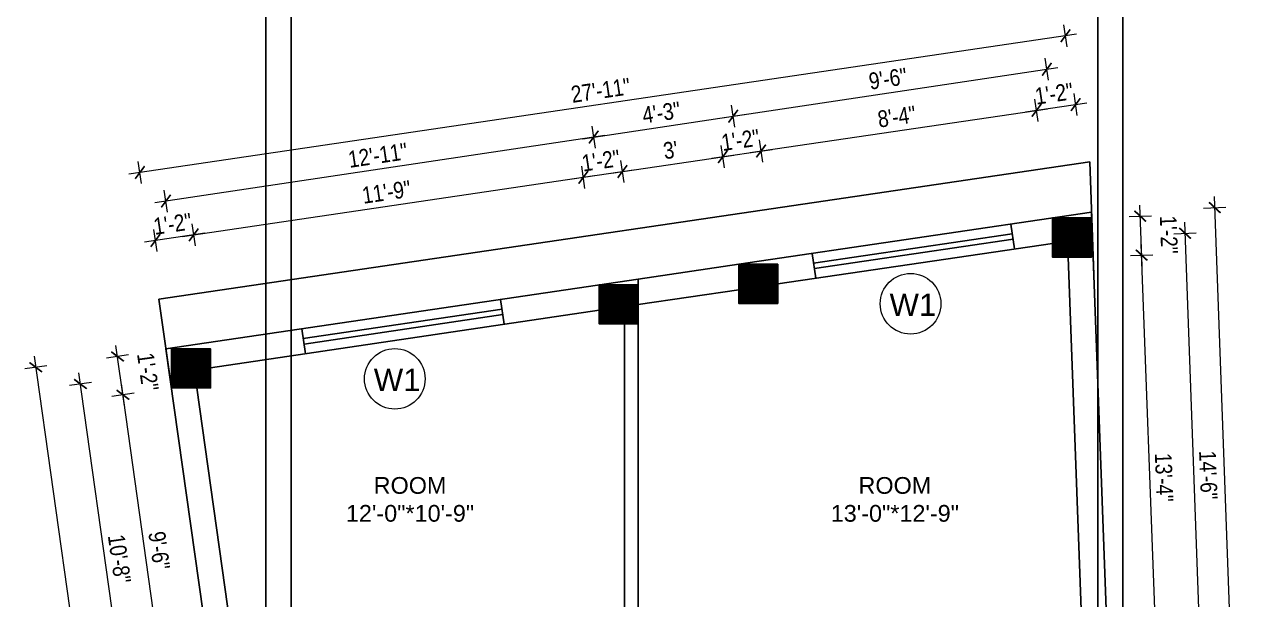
# Model space of a CAD drawing. Header units: inches. Extents: x -5142662 to -4941318, y -3361958 to -3160563.
# Drawn here: x -5002301.7 to -5001858.9, y -3261767.8 to -3261561.8 of the extents above; entities that cross this region are included whole.
import ezdxf

# ---------------------------------------------------------------- set-up
doc = ezdxf.new("R2010")
doc.units = ezdxf.units.IN
doc.header["$LTSCALE"] = 2
doc.header["$MEASUREMENT"] = 0
doc.header["$PDMODE"] = 34
doc.layers.get('0').update_dxf_attribs({"linetype": 'CONTINUOUS'})
doc.layers.get('DEFPOINTS').update_dxf_attribs({"color": 141, "linetype": 'CONTINUOUS'})
doc.layers.add('A-Hatch', color=7, linetype='CONTINUOUS')
for name, color, linetype, lineweight in [('Annotate-Lite.w', 177, 'CONTINUOUS', 9), ('DIM 1-100', 4, 'CONTINUOUS', 13), ('TEXT', 181, 'CONTINUOUS', 25)]:
    doc.layers.add(name, color=color, linetype=linetype, lineweight=lineweight)
doc.styles.add('arial.', font='arial.ttf')
doc.styles.add('gaurav', font='arial.ttf')
doc.styles.get("Standard").update_dxf_attribs({"font": 'ARIALN.TTF'})
doc.dimstyles.new('1 by 96', dxfattribs={"dimtxt": 6, "dimasz": 4, "dimexe": 4, "dimexo": 4, "dimgap": 2, "dimtad": 1, "dimdec": 0, "dimzin": 0, "dimdsep": 46, "dimlunit": 4, "dimtxsty": 'Standard', "dimblk": 'ARCHTICK', "dimcen": 0, "dimdle": 4, "dimadec": 0, "dimazin": 0, "dimtfac": 1, "dimtdec": 0, "dimtix": 1, "dimtofl": 0, "dimtmove": 1, "dimatfit": 3, "dimldrblk": 'ARCHTICK', "dimfxl": 4, "dimfxlon": 1, "dimtolj": 1, "dimtzin": 0, "dimlwd": -1, "dimlwe": -1, "dimarcsym": 0})

# ---------------------------------------------------------------- blocks, each defined once
blk = doc.blocks.new('_ArchTick')
at = {"color": 0, "linetype": 'ByBlock', "const_width": 0.15}
blk.add_lwpolyline([(-0.5, -0.5), (0.5, 0.5)], dxfattribs=at)
blk = doc.blocks.new('*D1534')
at = {"layer": 'DEFPOINTS', "color": 0, "ltscale": 0.5, "transparency": 16777216}
for p in [(-5002266.51, -3261694.49), (-5002249.11, -3261692.04), (-5002231.25, -3261804.78)]:
    blk.add_point(p, dxfattribs=at)
at = {"layer": 'DIM 1-100', "color": 0, "ltscale": 0.5, "transparency": 16777216}
for p, q in [((-5002262.54, -3261693.93), (-5002270.47, -3261695.05)), ((-5002250.03, -3261811.46), (-5002267.06, -3261690.53)), ((-5002246.62, -3261806.94), (-5002254.55, -3261808.06))]:
    blk.add_line(p, q, dxfattribs=at)
at = {"layer": 'DIM 1-100', "color": 0, "ltscale": 0.5, "transparency": 16777216, "xscale": 4, "yscale": 4, "zscale": 4}
for p, rotation in [((-5002266.51, -3261694.49), 98.01894551890366), ((-5002250.58, -3261807.5), 278.0189455189036)]:
    blk.add_blockref('_ArchTick', p, dxfattribs=dict(at, rotation=rotation))
at = {"layer": 'DIM 1-100', "color": 0, "ltscale": 0.5, "transparency": 16777216, "insert": (-5002253.53, -3261750.29), "char_height": 6, "attachment_point": 5, "rotation": 278.0189}
blk.add_mtext('\\A1;9\'-6"', dxfattribs=at)
blk = doc.blocks.new('*D1535')
at = {"layer": 'DEFPOINTS', "color": 0, "ltscale": 0.5, "transparency": 16777216}
for p in [(-5002268.44, -3261680.76), (-5002249.11, -3261678.04), (-5002249.11, -3261692.04)]:
    blk.add_point(p, dxfattribs=at)
at = {"layer": 'DIM 1-100', "color": 0, "ltscale": 0.5, "transparency": 16777216}
for p, q in [((-5002265.95, -3261698.45), (-5002269, -3261676.8)), ((-5002264.48, -3261680.2), (-5002272.4, -3261681.32)), ((-5002262.54, -3261693.93), (-5002270.47, -3261695.05))]:
    blk.add_line(p, q, dxfattribs=at)
at = {"layer": 'DIM 1-100', "color": 0, "ltscale": 0.5, "transparency": 16777216, "xscale": 4, "yscale": 4, "zscale": 4}
for p, rotation in [((-5002268.44, -3261680.76), 98.01894551890366), ((-5002266.51, -3261694.49), 278.0189455189036)]:
    blk.add_blockref('_ArchTick', p, dxfattribs=dict(at, rotation=rotation))
at = {"layer": 'DIM 1-100', "color": 0, "ltscale": 0.5, "transparency": 16777216, "insert": (-5002257.55, -3261686.23), "char_height": 6, "attachment_point": 5, "rotation": 278.0189}
blk.add_mtext('\\A1;1\'-2"', dxfattribs=at)
blk = doc.blocks.new('*D1540')
at = {"layer": 'DEFPOINTS', "color": 0, "ltscale": 0.5, "transparency": 16777216}
for p in [(-5002242.11, -3261685.04), (-5002281.74, -3261690.62), (-5002224.25, -3261811.78)]:
    blk.add_point(p, dxfattribs=at)
at = {"layer": 'DIM 1-100', "color": 0, "ltscale": 0.5, "transparency": 16777216}
for p, q in [((-5002277.77, -3261690.06), (-5002285.7, -3261691.18)), ((-5002263.32, -3261821.32), (-5002282.29, -3261686.66)), ((-5002259.92, -3261816.8), (-5002267.84, -3261817.92))]:
    blk.add_line(p, q, dxfattribs=at)
at = {"layer": 'DIM 1-100', "color": 0, "ltscale": 0.5, "transparency": 16777216, "xscale": 4, "yscale": 4, "zscale": 4}
for p, rotation in [((-5002281.74, -3261690.62), 98.01894551877214), ((-5002263.88, -3261817.36), 278.0189455187721)]:
    blk.add_blockref('_ArchTick', p, dxfattribs=dict(at, rotation=rotation))
at = {"layer": 'DIM 1-100', "color": 0, "ltscale": 0.5, "transparency": 16777216, "insert": (-5002267.79, -3261753.28), "char_height": 6, "attachment_point": 5, "rotation": 278.0189}
blk.add_mtext('\\A1;10\'-8"', dxfattribs=at)
blk = doc.blocks.new('*D1541')
at = {"layer": 'DEFPOINTS', "color": 0, "ltscale": 0.5, "transparency": 16777216}
for p in [(-5002251.08, -3261678.04), (-5002211.04, -3261962.28), (-5002257.71, -3261968.85)]:
    blk.add_point(p, dxfattribs=at)
at = {"layer": 'DIM 1-100', "color": 0, "ltscale": 0.5, "transparency": 16777216}
for p, q in [((-5002298.31, -3261680.65), (-5002257.15, -3261972.82)), ((-5002293.79, -3261684.05), (-5002301.71, -3261685.17)), ((-5002253.75, -3261968.3), (-5002261.67, -3261969.41))]:
    blk.add_line(p, q, dxfattribs=at)
at = {"layer": 'DIM 1-100', "color": 0, "ltscale": 0.5, "transparency": 16777216, "xscale": 4, "yscale": 4, "zscale": 4}
for p, rotation in [((-5002297.75, -3261684.61), 98.01894551889016), ((-5002257.71, -3261968.85), 278.0189455188902)]:
    blk.add_blockref('_ArchTick', p, dxfattribs=dict(at, rotation=rotation))
at = {"layer": 'DIM 1-100', "color": 0, "ltscale": 0.5, "transparency": 16777216, "insert": (-5002272.72, -3261826.03), "char_height": 6, "attachment_point": 5, "rotation": 278.0189}
blk.add_mtext('\\A1;23\'-11"', dxfattribs=at)
blk = doc.blocks.new('*D1548')
at = {"layer": 'DEFPOINTS', "color": 0, "ltscale": 0.5, "transparency": 16777216}
for p in [(-5001919.36, -3261645.1), (-5001901.4, -3261644.43), (-5001912.87, -3261804.78)]:
    blk.add_point(p, dxfattribs=at)
at = {"layer": 'DIM 1-100', "color": 0, "ltscale": 0.5, "transparency": 16777216}
for p, q in [((-5001895.35, -3261808.14), (-5001901.55, -3261640.44)), ((-5001905.4, -3261644.58), (-5001897.4, -3261644.29)), ((-5001899.5, -3261804.29), (-5001891.51, -3261803.99))]:
    blk.add_line(p, q, dxfattribs=at)
at = {"layer": 'DIM 1-100', "color": 0, "ltscale": 0.5, "transparency": 16777216, "xscale": 4, "yscale": 4, "zscale": 4}
for p, rotation in [((-5001901.4, -3261644.43), 92.11435361988038), ((-5001895.5, -3261804.14), 272.1143536198803)]:
    blk.add_blockref('_ArchTick', p, dxfattribs=dict(at, rotation=rotation))
at = {"layer": 'DIM 1-100', "color": 0, "ltscale": 0.5, "transparency": 16777216, "insert": (-5001893.39, -3261724.1), "char_height": 6, "attachment_point": 5, "rotation": 272.1144}
blk.add_mtext('\\A1;13\'-4"', dxfattribs=at)
blk = doc.blocks.new('*D1549')
at = {"layer": 'DEFPOINTS', "color": 0, "ltscale": 0.5, "transparency": 16777216}
for p in [(-5001919.36, -3261631.1), (-5001901.91, -3261630.45), (-5001919.36, -3261645.1)]:
    blk.add_point(p, dxfattribs=at)
at = {"layer": 'DIM 1-100', "color": 0, "ltscale": 0.5, "transparency": 16777216}
for p, q in [((-5001901.25, -3261648.43), (-5001902.06, -3261626.46)), ((-5001905.91, -3261630.6), (-5001897.92, -3261630.31)), ((-5001905.4, -3261644.58), (-5001897.4, -3261644.29))]:
    blk.add_line(p, q, dxfattribs=at)
at = {"layer": 'DIM 1-100', "color": 0, "ltscale": 0.5, "transparency": 16777216, "xscale": 4, "yscale": 4, "zscale": 4}
for p, rotation in [((-5001901.91, -3261630.45), 92.11435361988038), ((-5001901.4, -3261644.43), 272.1143536198803)]:
    blk.add_blockref('_ArchTick', p, dxfattribs=dict(at, rotation=rotation))
at = {"layer": 'DIM 1-100', "color": 0, "ltscale": 0.5, "transparency": 16777216, "insert": (-5001891.64, -3261637.07), "char_height": 6, "attachment_point": 5, "rotation": 272.1144}
blk.add_mtext('\\A1;1\'-2"', dxfattribs=at)
blk = doc.blocks.new('*D1551')
at = {"layer": 'DEFPOINTS', "color": 0, "ltscale": 0.5, "transparency": 16777216}
for p in [(-5001885.82, -3261636.6), (-5001926.36, -3261638.1), (-5001919.87, -3261811.78)]:
    blk.add_point(p, dxfattribs=at)
at = {"layer": 'DIM 1-100', "color": 0, "ltscale": 0.5, "transparency": 16777216}
for p, q in [((-5001889.81, -3261636.75), (-5001881.82, -3261636.45)), ((-5001879.26, -3261814.28), (-5001885.96, -3261632.6)), ((-5001883.4, -3261810.43), (-5001875.41, -3261810.14))]:
    blk.add_line(p, q, dxfattribs=at)
at = {"layer": 'DIM 1-100', "color": 0, "ltscale": 0.5, "transparency": 16777216, "xscale": 4, "yscale": 4, "zscale": 4}
for p, rotation in [((-5001885.82, -3261636.6), 92.11435361967179), ((-5001879.4, -3261810.29), 272.1143536196718)]:
    blk.add_blockref('_ArchTick', p, dxfattribs=dict(at, rotation=rotation))
at = {"layer": 'DIM 1-100', "color": 0, "ltscale": 0.5, "transparency": 16777216, "insert": (-5001877.55, -3261723.26), "char_height": 6, "attachment_point": 5, "rotation": 272.1144}
blk.add_mtext('\\A1;14\'-6"', dxfattribs=at)
blk = doc.blocks.new('*D1552')
at = {"layer": 'DEFPOINTS', "color": 0, "ltscale": 0.5, "transparency": 16777216}
for p in [(-5001875.18, -3261627.4), (-5001919.36, -3261629.03), (-5001907.06, -3261962.28)]:
    blk.add_point(p, dxfattribs=at)
at = {"layer": 'DIM 1-100', "color": 0, "ltscale": 0.5, "transparency": 16777216}
for p, q in [((-5001862.73, -3261964.65), (-5001875.33, -3261623.4)), ((-5001879.18, -3261627.55), (-5001871.19, -3261627.25)), ((-5001866.88, -3261960.8), (-5001858.88, -3261960.5))]:
    blk.add_line(p, q, dxfattribs=at)
at = {"layer": 'DIM 1-100', "color": 0, "ltscale": 0.5, "transparency": 16777216, "xscale": 4, "yscale": 4, "zscale": 4}
for p, rotation in [((-5001875.18, -3261627.4), 92.11435361988767), ((-5001862.88, -3261960.65), 272.1143536198877)]:
    blk.add_blockref('_ArchTick', p, dxfattribs=dict(at, rotation=rotation))
at = {"layer": 'DIM 1-100', "color": 0, "ltscale": 0.5, "transparency": 16777216, "insert": (-5001863.97, -3261793.84), "char_height": 6, "attachment_point": 5, "rotation": 272.1144}
blk.add_mtext('\\A1;27\'-9"', dxfattribs=at)
blk = doc.blocks.new('*D1553')
at = {"layer": 'DEFPOINTS', "color": 0, "ltscale": 0.5, "transparency": 16777216}
for p in [(-5002101.5, -3261616.52), (-5002095.8, -3261655.1), (-5002235.11, -3261678.04)]:
    blk.add_point(p, dxfattribs=at)
at = {"layer": 'DIM 1-100', "color": 0, "ltscale": 0.5, "transparency": 16777216}
for p, q in [((-5002100.92, -3261620.48), (-5002102.08, -3261612.56)), ((-5002245.11, -3261637.73), (-5002097.54, -3261615.93)), ((-5002240.56, -3261641.11), (-5002241.73, -3261633.19))]:
    blk.add_line(p, q, dxfattribs=at)
at = {"layer": 'DIM 1-100', "color": 0, "ltscale": 0.5, "transparency": 16777216, "xscale": 4, "yscale": 4, "zscale": 4}
for p, rotation in [((-5002101.5, -3261616.52), 8.40388065718179), ((-5002241.15, -3261637.15), 188.4038806571818)]:
    blk.add_blockref('_ArchTick', p, dxfattribs=dict(at, rotation=rotation))
at = {"layer": 'DIM 1-100', "color": 0, "ltscale": 0.5, "transparency": 16777216, "insert": (-5002172.06, -3261621.83), "char_height": 6, "attachment_point": 5, "rotation": 8.4039}
blk.add_mtext('\\A1;11\'-9"', dxfattribs=at)
blk = doc.blocks.new('*D1554')
at = {"layer": 'DEFPOINTS', "color": 0, "ltscale": 0.5, "transparency": 16777216}
for p in [(-5002087.5, -3261614.45), (-5002081.8, -3261653.03), (-5002095.8, -3261655.1)]:
    blk.add_point(p, dxfattribs=at)
at = {"layer": 'DIM 1-100', "color": 0, "ltscale": 0.5, "transparency": 16777216}
for p, q in [((-5002105.46, -3261617.1), (-5002083.54, -3261613.87)), ((-5002100.92, -3261620.48), (-5002102.08, -3261612.56)), ((-5002086.92, -3261618.41), (-5002088.08, -3261610.49))]:
    blk.add_line(p, q, dxfattribs=at)
at = {"layer": 'DIM 1-100', "color": 0, "ltscale": 0.5, "transparency": 16777216, "xscale": 4, "yscale": 4, "zscale": 4}
for p, rotation in [((-5002101.5, -3261616.52), 188.4038806571818), ((-5002087.5, -3261614.45), 8.40388065718179)]:
    blk.add_blockref('_ArchTick', p, dxfattribs=dict(at, rotation=rotation))
at = {"layer": 'DIM 1-100', "color": 0, "ltscale": 0.5, "transparency": 16777216, "insert": (-5002095.23, -3261610.53), "char_height": 6, "attachment_point": 5, "rotation": 8.4039}
blk.add_mtext('\\A1;1\'-2"', dxfattribs=at)
blk = doc.blocks.new('*D1555')
at = {"layer": 'DEFPOINTS', "color": 0, "ltscale": 0.5, "transparency": 16777216}
for p in [(-5002051.5, -3261609.13), (-5002045.8, -3261647.71), (-5002081.8, -3261653.03)]:
    blk.add_point(p, dxfattribs=at)
at = {"layer": 'DIM 1-100', "color": 0, "ltscale": 0.5, "transparency": 16777216}
for p, q in [((-5002050.92, -3261613.09), (-5002052.08, -3261605.18)), ((-5002091.46, -3261615.04), (-5002047.54, -3261608.55)), ((-5002086.92, -3261618.41), (-5002088.08, -3261610.49))]:
    blk.add_line(p, q, dxfattribs=at)
at = {"layer": 'DIM 1-100', "color": 0, "ltscale": 0.5, "transparency": 16777216, "xscale": 4, "yscale": 4, "zscale": 4}
for p, rotation in [((-5002051.5, -3261609.13), 8.40388065718179), ((-5002087.5, -3261614.45), 188.4038806571818)]:
    blk.add_blockref('_ArchTick', p, dxfattribs=dict(at, rotation=rotation))
at = {"layer": 'DIM 1-100', "color": 0, "ltscale": 0.5, "transparency": 16777216, "insert": (-5002070.24, -3261606.78), "char_height": 6, "attachment_point": 5, "rotation": 8.4039}
blk.add_mtext("\\A1;3'", dxfattribs=at)
blk = doc.blocks.new('*D1556')
at = {"layer": 'DEFPOINTS', "color": 0, "ltscale": 0.5, "transparency": 16777216}
for p in [(-5002037.8, -3261607.11), (-5002045.8, -3261647.71), (-5002031.8, -3261647.71)]:
    blk.add_point(p, dxfattribs=at)
at = {"layer": 'DIM 1-100', "color": 0, "ltscale": 0.5, "transparency": 16777216}
for p, q in [((-5002050.92, -3261613.09), (-5002052.08, -3261605.18)), ((-5002037.21, -3261611.07), (-5002038.38, -3261603.15)), ((-5002055.46, -3261609.72), (-5002033.84, -3261606.52))]:
    blk.add_line(p, q, dxfattribs=at)
at = {"layer": 'DIM 1-100', "color": 0, "ltscale": 0.5, "transparency": 16777216, "xscale": 4, "yscale": 4, "zscale": 4}
for p, rotation in [((-5002037.8, -3261607.11), 8.40388065718179), ((-5002051.5, -3261609.13), 188.4038806571818)]:
    blk.add_blockref('_ArchTick', p, dxfattribs=dict(at, rotation=rotation))
at = {"layer": 'DIM 1-100', "color": 0, "ltscale": 0.5, "transparency": 16777216, "insert": (-5002045.2, -3261603.14), "char_height": 6, "attachment_point": 5, "rotation": 8.4039}
blk.add_mtext('\\A1;1\'-2"', dxfattribs=at)
blk = doc.blocks.new('*D1557')
at = {"layer": 'DEFPOINTS', "color": 0, "ltscale": 0.5, "transparency": 16777216}
for p in [(-5001939.06, -3261592.52), (-5001933.36, -3261631.1), (-5002031.8, -3261647.71)]:
    blk.add_point(p, dxfattribs=at)
at = {"layer": 'DIM 1-100', "color": 0, "ltscale": 0.5, "transparency": 16777216}
for p, q in [((-5002041.76, -3261607.69), (-5001935.1, -3261591.94)), ((-5001938.47, -3261596.48), (-5001939.64, -3261588.56)), ((-5002037.21, -3261611.07), (-5002038.38, -3261603.15))]:
    blk.add_line(p, q, dxfattribs=at)
at = {"layer": 'DIM 1-100', "color": 0, "ltscale": 0.5, "transparency": 16777216, "xscale": 4, "yscale": 4, "zscale": 4}
for p, rotation in [((-5001939.06, -3261592.52), 8.40388065718179), ((-5002037.8, -3261607.11), 188.4038806571818)]:
    blk.add_blockref('_ArchTick', p, dxfattribs=dict(at, rotation=rotation))
at = {"layer": 'DIM 1-100', "color": 0, "ltscale": 0.5, "transparency": 16777216, "insert": (-5001989.17, -3261594.81), "char_height": 6, "attachment_point": 5, "rotation": 8.4039}
blk.add_mtext('\\A1;8\'-4"', dxfattribs=at)
blk = doc.blocks.new('*D1558')
at = {"layer": 'DEFPOINTS', "color": 0, "ltscale": 0.5, "transparency": 16777216}
for p in [(-5001925.06, -3261590.45), (-5001933.36, -3261631.1), (-5001919.36, -3261629.03)]:
    blk.add_point(p, dxfattribs=at)
at = {"layer": 'DIM 1-100', "color": 0, "ltscale": 0.5, "transparency": 16777216}
for p, q in [((-5001924.47, -3261594.41), (-5001925.64, -3261586.5)), ((-5001943.02, -3261593.11), (-5001921.1, -3261589.87)), ((-5001938.47, -3261596.48), (-5001939.64, -3261588.56))]:
    blk.add_line(p, q, dxfattribs=at)
at = {"layer": 'DIM 1-100', "color": 0, "ltscale": 0.5, "transparency": 16777216, "xscale": 4, "yscale": 4, "zscale": 4}
for p, rotation in [((-5001925.06, -3261590.45), 8.40388065718179), ((-5001939.06, -3261592.52), 188.4038806571818)]:
    blk.add_blockref('_ArchTick', p, dxfattribs=dict(at, rotation=rotation))
at = {"layer": 'DIM 1-100', "color": 0, "ltscale": 0.5, "transparency": 16777216, "insert": (-5001932.79, -3261586.53), "char_height": 6, "attachment_point": 5, "rotation": 8.4039}
blk.add_mtext('\\A1;1\'-2"', dxfattribs=at)
blk = doc.blocks.new('*D1559')
at = {"layer": 'DEFPOINTS', "color": 0, "ltscale": 0.5, "transparency": 16777216}
for p in [(-5002254.85, -3261639.17), (-5002249.11, -3261678.04), (-5002235.11, -3261678.04)]:
    blk.add_point(p, dxfattribs=at)
at = {"layer": 'DIM 1-100', "color": 0, "ltscale": 0.5, "transparency": 16777216}
for p, q in [((-5002237.19, -3261636.57), (-5002258.81, -3261639.76)), ((-5002254.26, -3261643.13), (-5002255.43, -3261635.22)), ((-5002240.56, -3261641.11), (-5002241.73, -3261633.19))]:
    blk.add_line(p, q, dxfattribs=at)
at = {"layer": 'DIM 1-100', "color": 0, "ltscale": 0.5, "transparency": 16777216, "xscale": 4, "yscale": 4, "zscale": 4}
for p, rotation in [((-5002254.85, -3261639.17), 188.4038806571818), ((-5002241.15, -3261637.15), 8.403880657181793)]:
    blk.add_blockref('_ArchTick', p, dxfattribs=dict(at, rotation=rotation))
at = {"layer": 'DIM 1-100', "color": 0, "ltscale": 0.5, "transparency": 16777216, "insert": (-5002248.73, -3261633.2), "char_height": 6, "attachment_point": 5, "rotation": 8.4039}
blk.add_mtext('\\A1;1\'-2"', dxfattribs=at)
blk = doc.blocks.new('*D1560')
at = {"layer": 'DEFPOINTS', "color": 0, "ltscale": 0.5, "transparency": 16777216}
for p in [(-5002251.09, -3261625.04), (-5002088.8, -3261662.1), (-5002242.11, -3261685.04)]:
    blk.add_point(p, dxfattribs=at)
at = {"layer": 'DIM 1-100', "color": 0, "ltscale": 0.5, "transparency": 16777216}
for p, q in [((-5002093.82, -3261601.5), (-5002255.04, -3261625.63)), ((-5002097.19, -3261606.05), (-5002098.37, -3261598.14)), ((-5002250.49, -3261628.99), (-5002251.68, -3261621.08))]:
    blk.add_line(p, q, dxfattribs=at)
at = {"layer": 'DIM 1-100', "color": 0, "ltscale": 0.5, "transparency": 16777216, "xscale": 4, "yscale": 4, "zscale": 4}
for p, rotation in [((-5002097.78, -3261602.1), 8.510423086332324), ((-5002251.09, -3261625.04), 188.5104230863323)]:
    blk.add_blockref('_ArchTick', p, dxfattribs=dict(at, rotation=rotation))
at = {"layer": 'DIM 1-100', "color": 0, "ltscale": 0.5, "transparency": 16777216, "insert": (-5002175.17, -3261608.61), "char_height": 6, "attachment_point": 5, "rotation": 8.5104}
blk.add_mtext('\\A1;12\'-11"', dxfattribs=at)
blk = doc.blocks.new('*D1561')
at = {"layer": 'DEFPOINTS', "color": 0, "ltscale": 0.5, "transparency": 16777216}
for p in [(-5002047.79, -3261594.62), (-5002038.8, -3261654.71), (-5002088.8, -3261662.1)]:
    blk.add_point(p, dxfattribs=at)
at = {"layer": 'DIM 1-100', "color": 0, "ltscale": 0.5, "transparency": 16777216}
for p, q in [((-5002047.2, -3261598.57), (-5002048.38, -3261590.66)), ((-5002101.73, -3261602.69), (-5002043.84, -3261594.02)), ((-5002097.19, -3261606.05), (-5002098.37, -3261598.14))]:
    blk.add_line(p, q, dxfattribs=at)
at = {"layer": 'DIM 1-100', "color": 0, "ltscale": 0.5, "transparency": 16777216, "xscale": 4, "yscale": 4, "zscale": 4}
for p, rotation in [((-5002047.79, -3261594.62), 8.510423086336957), ((-5002097.78, -3261602.1), 188.510423086337)]:
    blk.add_blockref('_ArchTick', p, dxfattribs=dict(at, rotation=rotation))
at = {"layer": 'DIM 1-100', "color": 0, "ltscale": 0.5, "transparency": 16777216, "insert": (-5002073.54, -3261593.35), "char_height": 6, "attachment_point": 5, "rotation": 8.5104}
blk.add_mtext('\\A1;4\'-3"', dxfattribs=at)
blk = doc.blocks.new('*D1562')
at = {"layer": 'DEFPOINTS', "color": 0, "ltscale": 0.5, "transparency": 16777216}
for p in [(-5001935.38, -3261577.79), (-5001926.36, -3261638.1), (-5002038.8, -3261654.71)]:
    blk.add_point(p, dxfattribs=at)
at = {"layer": 'DIM 1-100', "color": 0, "ltscale": 0.5, "transparency": 16777216}
for p, q in [((-5001934.79, -3261581.75), (-5001935.98, -3261573.84)), ((-5002051.75, -3261595.21), (-5001931.43, -3261577.2)), ((-5002047.2, -3261598.57), (-5002048.38, -3261590.66))]:
    blk.add_line(p, q, dxfattribs=at)
at = {"layer": 'DIM 1-100', "color": 0, "ltscale": 0.5, "transparency": 16777216, "xscale": 4, "yscale": 4, "zscale": 4}
for p, rotation in [((-5001935.38, -3261577.79), 8.510423086336957), ((-5002047.79, -3261594.62), 188.510423086337)]:
    blk.add_blockref('_ArchTick', p, dxfattribs=dict(at, rotation=rotation))
at = {"layer": 'DIM 1-100', "color": 0, "ltscale": 0.5, "transparency": 16777216, "insert": (-5001992.34, -3261581.2), "char_height": 6, "attachment_point": 5, "rotation": 8.5104}
blk.add_mtext('\\A1;9\'-6"', dxfattribs=at)
blk = doc.blocks.new('*D1563')
at = {"layer": 'DEFPOINTS', "color": 0, "ltscale": 0.5, "transparency": 16777216}
for p in [(-5002260.42, -3261614.79), (-5001919.36, -3261629.03), (-5002251.08, -3261678.04)]:
    blk.add_point(p, dxfattribs=at)
at = {"layer": 'DIM 1-100', "color": 0, "ltscale": 0.5, "transparency": 16777216}
for p, q in [((-5001924.75, -3261565.2), (-5002264.38, -3261615.37)), ((-5001928.12, -3261569.74), (-5001929.29, -3261561.82)), ((-5002259.84, -3261618.74), (-5002261.01, -3261610.83))]:
    blk.add_line(p, q, dxfattribs=at)
at = {"layer": 'DIM 1-100', "color": 0, "ltscale": 0.5, "transparency": 16777216, "xscale": 4, "yscale": 4, "zscale": 4}
for p, rotation in [((-5001928.7, -3261565.78), 8.403880655919362), ((-5002260.42, -3261614.79), 188.4038806559193)]:
    blk.add_blockref('_ArchTick', p, dxfattribs=dict(at, rotation=rotation))
at = {"layer": 'DIM 1-100', "color": 0, "ltscale": 0.5, "transparency": 16777216, "insert": (-5002095.3, -3261585.33), "char_height": 6, "attachment_point": 5, "rotation": 8.4039}
blk.add_mtext('\\A1;27\'-11"', dxfattribs=at)

msp = doc.modelspace()

# ---------------------------------------------------------------- hatches: boundary and pattern name
at = {"layer": 'A-Hatch', "ltscale": 0.5}
h = msp.add_hatch(dxfattribs=at)
h.set_pattern_fill('ANSI31', color=256)
h.set_pattern_definition([(45, (89499.35351, -3225.62686), (-0.0883883476483, 0.0883883476483), [])])
h.paths.add_polyline_path([(-5001919.36, -3261631.1), (-5001933.36, -3261631.1), (-5001933.36, -3261645.1), (-5001919.36, -3261645.1)])
h = msp.add_hatch(dxfattribs=at)
h.set_pattern_fill('ANSI31', color=256)
h.set_pattern_definition([(45, (89386.91249, -3242.23849), (-0.0883883476483, 0.0883883476483), [])])
h.paths.add_polyline_path([(-5002031.8, -3261647.71), (-5002045.8, -3261647.71), (-5002045.8, -3261661.71), (-5002031.8, -3261661.71)])
h = msp.add_hatch(dxfattribs=at)
h.set_pattern_fill('ANSI31', color=256)
h.set_pattern_definition([(45, (89336.91249, -3249.6253), (-0.0883883476483, 0.0883883476483), [])])
h.paths.add_polyline_path([(-5002081.8, -3261655.1), (-5002095.8, -3261655.1), (-5002095.8, -3261669.1), (-5002081.8, -3261669.1)])
h = msp.add_hatch(dxfattribs=at)
h.set_pattern_fill('ANSI31', color=256)
h.set_pattern_definition([(45, (89183.60549, -3272.5657), (-0.0883883476483, 0.0883883476483), [])])
h.paths.add_polyline_path([(-5002235.11, -3261678.04), (-5002249.11, -3261678.04), (-5002249.11, -3261692.04), (-5002235.11, -3261692.04)])

# ---------------------------------------------------------------- linework, layer by layer
at = {"ltscale": 0.5}
for p, q in [((-5001920.03, -3261610.93), (-5002253.59, -3261660.21)), ((-5001920.03, -3261610.93), (-5001918.53, -3261651.44)), ((-5002019, -3261647.29), (-5001947.77, -3261636.76)), ((-5001946.97, -3261642.21), (-5001948.28, -3261633.3)), ((-5001933.36, -3261640.2), (-5002031.8, -3261654.74)), ((-5002018.71, -3261649.27), (-5001947.48, -3261638.74)), ((-5002018.19, -3261652.73), (-5002019.51, -3261643.82)), ((-5001921.88, -3261804.78), (-5001927.77, -3261645.1)), ((-5002081.8, -3261653.03), (-5002045.8, -3261647.71)), ((-5002081.8, -3261655.1), (-5002081.8, -3261653.03)), ((-5002081.8, -3261662.13), (-5002045.8, -3261656.81)), ((-5002249.11, -3261692.04), (-5002253.59, -3261660.21)), ((-5002129.84, -3261669.22), (-5002131.16, -3261660.32)), ((-5002081.8, -3261809.28), (-5002081.8, -3261662.32)), ((-5002095.8, -3261664.19), (-5002235.11, -3261684.77)), ((-5002201.87, -3261674.3), (-5002130.64, -3261663.78)), ((-5002201.58, -3261676.28), (-5002130.35, -3261665.76)), ((-5002201.07, -3261679.75), (-5002202.38, -3261670.84)), ((-5002086.8, -3261804.78), (-5002086.8, -3261669.1)), ((-5002240.02, -3261692.04), (-5002224.14, -3261804.78))]:
    msp.add_line(p, q, dxfattribs=at)
for p in [(-5002215.26, -3262493.07), (-5002206.17, -3262493.07), (-5001917.16, -3262493.4), (-5001908.16, -3262493.07)]:
    msp.add_xline(p, (0, 1), dxfattribs=at)
for points in [[(-5002045.8, -3261962.28), (-5001907.06, -3261962.28), (-5001919.36, -3261629.03), (-5002045.8, -3261647.71)], [(-5002081.8, -3261653.03), (-5002251.08, -3261678.04), (-5002211.04, -3261962.28), (-5002197.04, -3261962.28)]]:
    msp.add_lwpolyline(points, dxfattribs=at)
for points in [[(-5001933.36, -3261631.1), (-5001919.36, -3261631.1), (-5001919.36, -3261645.1), (-5001933.36, -3261645.1)], [(-5002045.8, -3261647.71), (-5002031.8, -3261647.71), (-5002031.8, -3261661.71), (-5002045.8, -3261661.71)], [(-5002095.8, -3261655.1), (-5002081.8, -3261655.1), (-5002081.8, -3261669.1), (-5002095.8, -3261669.1)], [(-5002249.11, -3261678.04), (-5002235.11, -3261678.04), (-5002235.11, -3261692.04), (-5002249.11, -3261692.04)]]:
    msp.add_lwpolyline(points, close=True, dxfattribs=at)
at = {"layer": 'Annotate-Lite.w', "ltscale": 0.005}
for centre in [(-5001984.22, -3261661.85), (-5002169.07, -3261688.77)]:
    msp.add_circle(centre, 10.86, dxfattribs=at)

# ---------------------------------------------------------------- texts
at = {"layer": 'Annotate-Lite.w', "ltscale": 0.005, "char_height": 8, "attachment_point": 1, "style": 'gaurav'}
for insert in [(-5001991.76, -3261658.19), (-5002176.61, -3261685.12)]:
    msp.add_mtext_dynamic_manual_height_columns('W1', width=8, gutter_width=100, heights=[0], dxfattribs=dict(at, insert=insert))
at = {"layer": 'TEXT', "lineweight": -2, "char_height": 6, "attachment_point": 5, "style": 'arial.'}
for s, insert in [('ROOM\\P12\'-0"*10\'-9"', (-5002163.61, -3261732.02)), ('ROOM\\P13\'-0"*12\'-9"', (-5001989.85, -3261732.02))]:
    msp.add_mtext_dynamic_manual_height_columns(s, width=45.7314, gutter_width=30, heights=[0], dxfattribs=dict(at, insert=insert))

# ---------------------------------------------------------------- dimensions: what is measured, and where the dimension line sits
at = {"layer": 'DIM 1-100', "ltscale": 0.5}
for p1, p2, distance, picture, middle in [((-5001919.36, -3261629.03), (-5002251.08, -3261678.04), -63.94, '*D1563', (-5002095.3, -3261585.33)), ((-5002088.8, -3261662.1), (-5002242.11, -3261685.04), -60.67, '*D1560', (-5002175.17, -3261608.61)), ((-5001907.06, -3261962.28), (-5001919.36, -3261629.03), -44.21, '*D1552', (-5001863.97, -3261793.84)), ((-5002251.08, -3261678.04), (-5002211.04, -3261962.28), -47.13, '*D1541', (-5002272.72, -3261826.03))]:
    dim = msp.add_aligned_dim(p1=p1, p2=p2, distance=distance, dimstyle='1 by 96', dxfattribs=at)
    dim.commit()
    dim.dimension.update_dxf_attribs({"geometry": picture, "text_midpoint": middle})
for base, p1, p2, angle, picture, middle in [((-5001935.38, -3261577.79), (-5002038.8, -3261654.71), (-5001926.36, -3261638.1), 8.5104, '*D1562', (-5001992.34, -3261581.2)), ((-5002047.79, -3261594.62), (-5002088.8, -3261662.1), (-5002038.8, -3261654.71), 8.5104, '*D1561', (-5002073.54, -3261593.35)), ((-5001939.06, -3261592.52), (-5002031.8, -3261647.71), (-5001933.36, -3261631.1), 188.4039, '*D1557', (-5001989.17, -3261594.81)), ((-5002051.5, -3261609.13), (-5002081.8, -3261653.03), (-5002045.8, -3261647.71), 188.4039, '*D1555', (-5002070.24, -3261606.78)), ((-5002101.5, -3261616.52), (-5002235.11, -3261678.04), (-5002095.8, -3261655.1), 188.4039, '*D1553', (-5002172.06, -3261621.83)), ((-5001885.82, -3261636.6), (-5001919.87, -3261811.78), (-5001926.36, -3261638.1), 272.1144, '*D1551', (-5001877.55, -3261723.26)), ((-5001901.4, -3261644.43), (-5001912.87, -3261804.78), (-5001919.36, -3261645.1), 272.1144, '*D1548', (-5001893.39, -3261724.1)), ((-5002281.74, -3261690.62), (-5002224.25, -3261811.78), (-5002242.11, -3261685.04), 278.0189, '*D1540', (-5002267.79, -3261753.28)), ((-5002266.51, -3261694.49), (-5002231.25, -3261804.78), (-5002249.11, -3261692.04), 278.0189, '*D1534', (-5002253.53, -3261750.29))]:
    dim = msp.add_linear_dim(base=base, p1=p1, p2=p2, angle=angle, dimstyle='1 by 96', dxfattribs=at)
    dim.commit()
    dim.dimension.update_dxf_attribs({"geometry": picture, "text_midpoint": middle})
for base, p1, p2, angle, picture, middle in [((-5001925.06, -3261590.45), (-5001933.36, -3261631.1), (-5001919.36, -3261629.03), 188.4039, '*D1558', (-5001932.06, -3261591.49)), ((-5002037.8, -3261607.11), (-5002045.8, -3261647.71), (-5002031.8, -3261647.71), 188.4039, '*D1556', (-5002044.47, -3261608.09)), ((-5002087.5, -3261614.45), (-5002095.8, -3261655.1), (-5002081.8, -3261653.03), 188.4039, '*D1554', (-5002094.5, -3261615.48)), ((-5002254.85, -3261639.17), (-5002235.11, -3261678.04), (-5002249.11, -3261678.04), 188.4039, '*D1559', (-5002248, -3261638.16)), ((-5001901.91, -3261630.45), (-5001919.36, -3261645.1), (-5001919.36, -3261631.1), 272.1144, '*D1549', (-5001896.65, -3261637.26)), ((-5002268.44, -3261680.76), (-5002249.11, -3261692.04), (-5002249.11, -3261678.04), 278.0189, '*D1535', (-5002262.51, -3261686.92))]:
    dim = msp.add_linear_dim(base=base, p1=p1, p2=p2, angle=angle, dimstyle='1 by 96', dxfattribs=at)
    dim.commit()
    dim.dimension.update_dxf_attribs({"geometry": picture, "text_midpoint": middle, "dimtype": 160})

doc.saveas('drawing.dxf')
